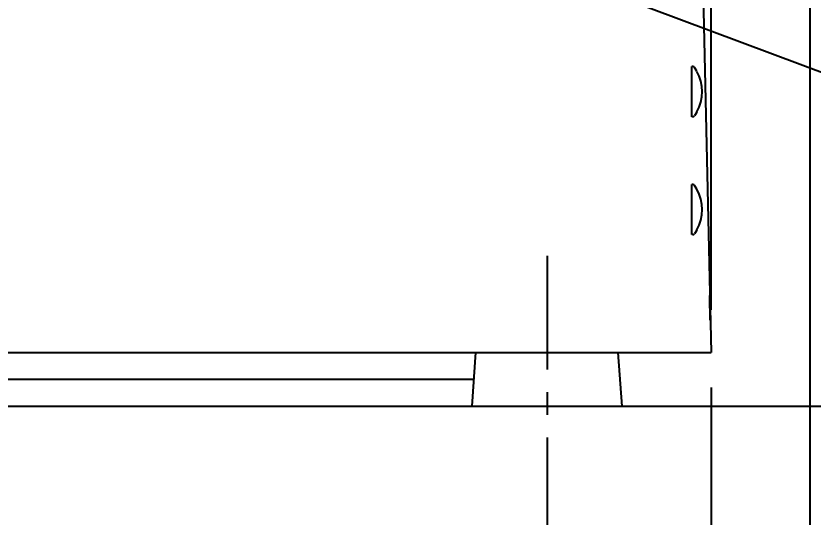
# Model space of a CAD drawing. Extents: x 230 to 4050, y 0 to 2754.
# Drawn here: x 740.7 to 963.7, y 542.6 to 682.9 of the extents above; entities that cross this region are included whole.
import ezdxf

# ---------------------------------------------------------------- set-up
doc = ezdxf.new("R2010")
doc.units = 0
doc.header["$PDMODE"] = 3
doc.linetypes.add('CENTER', pattern=[50.8, 31.75, -6.35, 6.35, -6.35])
doc.layers.get('0').update_dxf_attribs({"linetype": 'CONTINUOUS'})
doc.layers.get('DEFPOINTS').update_dxf_attribs({"linetype": 'CONTINUOUS'})
doc.layers.add('DANMEN', color=7, linetype='CONTINUOUS')
doc.layers.add('SUNPOU', color=7, linetype='CONTINUOUS')
doc.styles.get("Standard").update_dxf_attribs({"font": 'SIMPLEX.shx', "bigfont": 'extfont.shx'})
doc.dimstyles.get("Standard").update_dxf_attribs({"dimscale": 10, "dimtxt": 2, "dimasz": 3, "dimexe": 1, "dimexo": 1, "dimgap": 0.6, "dimtad": 3, "dimdec": 0, "dimzin": 0, "dimdsep": 46, "dimtxsty": 'STANDARD', "dimblk1": 'OPEN', "dimblk2": 'OPEN', "dimsah": 1, "dimcen": 1.5, "dimadec": 0, "dimazin": 0, "dimtfac": 1, "dimtdec": 0, "dimtmove": 0, "dimatfit": 0, "dimldrblk": 'DOTSMALL', "dimfxl": 1, "dimtvp": 1, "dimtolj": 1, "dimtzin": 0, "dimarcsym": 0})

# ---------------------------------------------------------------- blocks, each defined once
blk = doc.blocks.new('_OPEN')
at = {"color": 0, "linetype": 'ByBlock'}
for p, q in [((-1, 0.1667), (0, 0)), ((0, 0), (-1, -0.1667)), ((0, 0), (-1, 0))]:
    blk.add_line(p, q, dxfattribs=at)
blk = doc.blocks.new('*D5')
at = {"layer": 'DEFPOINTS', "color": 0}
for p in [(562.81, 1021.42), (962.81, 1021.42), (962.81, 323.67)]:
    blk.add_point(p, dxfattribs=at)
at = {"layer": 'SUNPOU', "color": 0, "lineweight": -2}
for p, q in [((562.81, 1011.42), (562.81, 313.67)), ((962.81, 1011.42), (962.81, 313.67)), ((592.81, 323.67), (932.81, 323.67))]:
    blk.add_line(p, q, dxfattribs=at)
at = {"layer": 'SUNPOU', "color": 0, "lineweight": -2, "xscale": 30, "yscale": 30, "zscale": 30, "rotation": 180}
blk.add_blockref('_OPEN', (562.81, 323.67), dxfattribs=at)
at = {"layer": 'SUNPOU', "color": 0, "lineweight": -2, "xscale": 30, "yscale": 30, "zscale": 30}
blk.add_blockref('_OPEN', (962.81, 323.67), dxfattribs=at)
at = {"layer": 'SUNPOU', "color": 0, "insert": (762.81, 339.67), "char_height": 20, "attachment_point": 5}
blk.add_mtext('\\A1;400', dxfattribs=at)
blk = doc.blocks.new('_DotSmall')
at = {"color": 0, "linetype": 'ByBlock', "const_width": 0.5}
blk.add_lwpolyline([(-0.0625, 0, 1), (0.0625, 0, 1)], format="xyb", close=True, dxfattribs=at)
blk = doc.blocks.new('*D10')
at = {"layer": 'DEFPOINTS', "color": 0}
for p in [(590.38, 588.92), (935.24, 588.92), (590.38, 373.67)]:
    blk.add_point(p, dxfattribs=at)
at = {"layer": 'SUNPOU', "color": 0, "lineweight": -2}
for p, q in [((590.38, 578.92), (590.38, 363.67)), ((935.24, 578.92), (935.24, 363.67)), ((905.24, 373.67), (620.38, 373.67))]:
    blk.add_line(p, q, dxfattribs=at)
at = {"layer": 'SUNPOU', "color": 0, "lineweight": -2, "xscale": 30, "yscale": 30, "zscale": 30, "rotation": 180}
blk.add_blockref('_OPEN', (590.38, 373.67), dxfattribs=at)
at = {"layer": 'SUNPOU', "color": 0, "lineweight": -2, "xscale": 30, "yscale": 30, "zscale": 30}
blk.add_blockref('_OPEN', (935.24, 373.67), dxfattribs=at)
at = {"layer": 'SUNPOU', "color": 0, "insert": (762.81, 389.67), "char_height": 20, "attachment_point": 5}
blk.add_mtext('\\A1;345', dxfattribs=at)
blk = doc.blocks.new('*D11')
at = {"layer": 'DEFPOINTS', "color": 0}
for p in [(909.82, 850.17), (1080.89, 850.17), (1022.76, 573.67)]:
    blk.add_point(p, dxfattribs=at)
at = {"layer": 'SUNPOU', "color": 0, "lineweight": -2}
for p, q in [((919.82, 850.17), (1090.89, 850.17)), ((1080.89, 603.67), (1080.89, 820.17)), ((1032.76, 573.67), (1090.89, 573.67))]:
    blk.add_line(p, q, dxfattribs=at)
at = {"layer": 'SUNPOU', "color": 0, "lineweight": -2, "xscale": 30, "yscale": 30, "zscale": 30}
for p, rotation in [((1080.89, 850.17), 90), ((1080.89, 573.67), 270)]:
    blk.add_blockref('_OPEN', p, dxfattribs=dict(at, rotation=rotation))
at = {"layer": 'SUNPOU', "color": 0, "insert": (1064.89, 711.92), "char_height": 20, "attachment_point": 5, "rotation": 90}
blk.add_mtext('\\A1;277', dxfattribs=at)
blk = doc.blocks.new('*D13')
at = {"layer": 'DEFPOINTS', "color": 0}
for p in [(615.32, 576.2), (657.3, 575.92), (615.32, 473.67)]:
    blk.add_point(p, dxfattribs=at)
at = {"layer": 'SUNPOU', "color": 0, "lineweight": -2}
for p, q in [((615.32, 566.2), (615.32, 463.67)), ((657.3, 565.92), (657.3, 463.67)), ((585.32, 473.67), (555.32, 473.67)), ((615.32, 473.67), (657.3, 473.67)), ((687.3, 473.67), (784.54, 473.67))]:
    blk.add_line(p, q, dxfattribs=at)
at = {"layer": 'SUNPOU', "color": 0, "lineweight": -2, "xscale": 30, "yscale": 30, "zscale": 30}
blk.add_blockref('_OPEN', (615.32, 473.67), dxfattribs=at)
at = {"layer": 'SUNPOU', "color": 0, "lineweight": -2, "xscale": 30, "yscale": 30, "zscale": 30, "rotation": 180}
blk.add_blockref('_OPEN', (657.3, 473.67), dxfattribs=at)
at = {"layer": 'SUNPOU', "color": 0, "insert": (750.92, 489.67), "char_height": 20, "attachment_point": 5}
blk.add_mtext('\\A1;φ42', dxfattribs=at)
blk = doc.blocks.new('*D14')
at = {"layer": 'DEFPOINTS', "color": 0}
for p in [(636.31, 573.92), (889.31, 573.92), (636.31, 423.67)]:
    blk.add_point(p, dxfattribs=at)
at = {"layer": 'SUNPOU', "color": 0, "lineweight": -2}
for p, q in [((636.31, 563.92), (636.31, 413.67)), ((889.31, 563.92), (889.31, 413.67)), ((859.31, 423.67), (666.31, 423.67))]:
    blk.add_line(p, q, dxfattribs=at)
at = {"layer": 'SUNPOU', "color": 0, "lineweight": -2, "xscale": 30, "yscale": 30, "zscale": 30, "rotation": 180}
blk.add_blockref('_OPEN', (636.31, 423.67), dxfattribs=at)
at = {"layer": 'SUNPOU', "color": 0, "lineweight": -2, "xscale": 30, "yscale": 30, "zscale": 30}
blk.add_blockref('_OPEN', (889.31, 423.67), dxfattribs=at)
at = {"layer": 'SUNPOU', "color": 0, "insert": (762.81, 439.67), "char_height": 20, "attachment_point": 5}
blk.add_mtext('\\A1;253', dxfattribs=at)
blk = doc.blocks.new('*D15')
at = {"layer": 'DEFPOINTS', "color": 0}
for p in [(935.24, 820.3), (815.25, 761.03), (935.24, 590.67)]:
    blk.add_point(p, dxfattribs=at)
at = {"layer": 'SUNPOU', "color": 0, "lineweight": -2}
for p, q in [((815.25, 771.03), (815.25, 830.3)), ((935.24, 600.67), (935.24, 830.3)), ((785.25, 820.3), (755.25, 820.3)), ((815.25, 820.3), (935.24, 820.3)), ((965.24, 820.3), (1055.81, 820.3))]:
    blk.add_line(p, q, dxfattribs=at)
at = {"layer": 'SUNPOU', "color": 0, "lineweight": -2, "xscale": 30, "yscale": 30, "zscale": 30}
blk.add_blockref('_OPEN', (815.25, 820.3), dxfattribs=at)
at = {"layer": 'SUNPOU', "color": 0, "lineweight": -2, "xscale": 30, "yscale": 30, "zscale": 30, "rotation": 180}
blk.add_blockref('_OPEN', (935.24, 820.3), dxfattribs=at)
at = {"layer": 'SUNPOU', "color": 0, "insert": (1025.53, 836.3), "char_height": 20, "attachment_point": 5}
blk.add_mtext('\\A1;120', dxfattribs=at)

msp = doc.modelspace()

# ---------------------------------------------------------------- linework, layer by layer
at = {"color": 2, "linetype": 'Continuous'}
for p, q in [((929.82, 830.62), (935.24, 588.67)), ((930.1, 668.67), (929.81, 668.67)), ((929.81, 654.67), (929.81, 668.67)), ((931.21, 667.42), (930.57, 668.43)), ((931.21, 667.36), (931.21, 667.42)), ((931.21, 655.92), (930.57, 654.92)), ((931.21, 655.92), (931.21, 655.99)), ((930.1, 654.67), (929.81, 654.67)), ((930.1, 635.67), (929.81, 635.67)), ((929.81, 621.67), (929.81, 635.67)), ((931.21, 634.42), (930.57, 635.43)), ((931.21, 634.36), (931.21, 634.42)), ((931.21, 622.92), (930.57, 621.92)), ((931.21, 622.92), (931.21, 622.99)), ((930.1, 621.67), (929.81, 621.67)), ((590.38, 588.67), (935.24, 588.67)), ((868.86, 581.17), (656.76, 581.17))]:
    msp.add_line(p, q, dxfattribs=at)
at = {"color": 2}
for p, q in [((868.31, 573.67), (869.41, 588.67)), ((910.31, 573.67), (909.21, 588.67)), ((868.31, 573.67), (910.31, 573.67)), ((868.31, 573.67), (910.31, 573.67))]:
    msp.add_line(p, q, dxfattribs=at)
at = {"color": 2, "linetype": 'Continuous'}
for centre, radius, start, end in [((930.1, 668.09), 0.583, 35.3765, 90), ((921.06, 661.67), 11.63, 330.7455, 29.2545), ((930.1, 655.26), 0.583, 270, 324.6235), ((930.1, 635.09), 0.583, 35.3765, 90), ((921.06, 628.67), 11.63, 330.7455, 29.2545), ((930.1, 622.26), 0.583, 270, 324.6235)]:
    msp.add_arc(centre, radius, start, end, dxfattribs=at)
for points, knots in [([(934.88, 601.17), (934.88, 601.31), (934.87, 601.58), (934.86, 601.98), (934.86, 602.36), (934.85, 602.74), (934.84, 603.09), (934.84, 603.41), (934.83, 603.71), (934.83, 603.97), (934.82, 604.19), (934.83, 604.37), (934.82, 604.52), (934.84, 604.59), (934.81, 604.67), (934.82, 604.67)], [0, 0, 0, 0, 0.406514, 0.807644, 1.197355, 1.571511, 1.923628, 2.250483, 2.546237, 2.808047, 3.031636, 3.214258, 3.353547, 3.447315, 3.494657, 3.494657, 3.494657, 3.494657]), ([(934.82, 604.67), (934.84, 604.66), (934.82, 604.59), (934.84, 604.52), (934.84, 604.37), (934.85, 604.19), (934.85, 603.97), (934.86, 603.71), (934.87, 603.41), (934.88, 603.09), (934.89, 602.74), (934.9, 602.36), (934.9, 601.98), (934.91, 601.58), (934.92, 601.31), (934.92, 601.17)], [0, 0, 0, 0, 0.047573, 0.141396, 0.280721, 0.463428, 0.687086, 0.948972, 1.244868, 1.571742, 1.924058, 2.298169, 2.688073, 3.089135, 3.495732, 3.495732, 3.495732, 3.495732]), ([(934.99, 597.68), (934.97, 597.68), (934.99, 597.75), (934.97, 597.83), (934.97, 597.98), (934.96, 598.15), (934.96, 598.38), (934.95, 598.64), (934.94, 598.93), (934.93, 599.26), (934.92, 599.61), (934.91, 599.98), (934.9, 600.37), (934.89, 600.77), (934.89, 601.04), (934.88, 601.17)], [0, 0, 0, 0, 0.047585, 0.141415, 0.280749, 0.463468, 0.68714, 0.949043, 1.244959, 1.571852, 1.924185, 2.29831, 2.688219, 3.08928, 3.495866, 3.495866, 3.495866, 3.495866]), ([(934.92, 601.17), (934.93, 601.04), (934.93, 600.77), (934.94, 600.37), (934.95, 599.98), (934.96, 599.61), (934.96, 599.26), (934.97, 598.93), (934.98, 598.64), (934.98, 598.38), (934.98, 598.15), (934.98, 597.98), (934.99, 597.83), (934.97, 597.76), (935, 597.68), (934.99, 597.68)], [0, 0, 0, 0, 0.40651, 0.807644, 1.197366, 1.571536, 1.923667, 2.250537, 2.546301, 2.808119, 3.03171, 3.214332, 3.353616, 3.447379, 3.494714, 3.494714, 3.494714, 3.494714])]:
    msp.add_open_spline(points, degree=3, knots=knots, dxfattribs=at)
at = {"layer": 'DANMEN', "color": 2, "linetype": 'CENTER'}
msp.add_line((889.31, 615.69), (889.31, 558.28), dxfattribs=at)
at = {"layer": 'DANMEN', "color": 2}
msp.add_line((463.32, 573.67), (2359.36, 573.67), dxfattribs=at)

# ---------------------------------------------------------------- dimensions: what is measured, and where the dimension line sits
at = {"layer": 'SUNPOU'}
for base, p1, p2, picture, middle in [((962.81, 323.67), (562.81, 1021.42), (962.81, 1021.42), '*D5', (762.81, 339.67)), ((590.38, 373.67), (935.24, 588.92), (590.38, 588.92), '*D10', (762.81, 389.67)), ((636.31, 423.67), (889.31, 573.92), (636.31, 573.92), '*D14', (762.81, 439.67))]:
    dim = msp.add_linear_dim(base=base, p1=p1, p2=p2, dimstyle='STANDARD', dxfattribs=at)
    dim.commit()
    dim.dimension.update_dxf_attribs({"geometry": picture, "text_midpoint": middle})
dim = msp.add_linear_dim(base=(1080.8894732, 850.17197543), p1=(1022.75632569, 573.67197543), p2=(909.8216615, 850.17197543), angle=90, dimstyle='STANDARD', dxfattribs=at)
dim.commit()
dim.dimension.update_dxf_attribs({"geometry": '*D11', "text_midpoint": (1064.8894732, 711.92197543)})
dim = msp.add_linear_dim(base=(935.24, 820.3), p1=(815.25, 761.03), p2=(935.24, 590.67), dimstyle='STANDARD', dxfattribs=at)
dim.commit()
dim.dimension.update_dxf_attribs({"geometry": '*D15', "text_midpoint": (1025.53, 820.3), "dimtype": 160})
dim = msp.add_linear_dim(base=(615.32, 473.67), p1=(657.3, 575.92), p2=(615.32, 576.2), text='φ<>', dimstyle='STANDARD', dxfattribs=at)
dim.commit()
dim.dimension.update_dxf_attribs({"geometry": '*D13', "text_midpoint": (750.92, 473.67), "dimtype": 160})

# ---------------------------------------------------------------- leaders
msp.add_leader([(815.25, 723.67), (989.42, 658.32)], dimstyle='STANDARD', dxfattribs=at)

doc.saveas('drawing.dxf')
